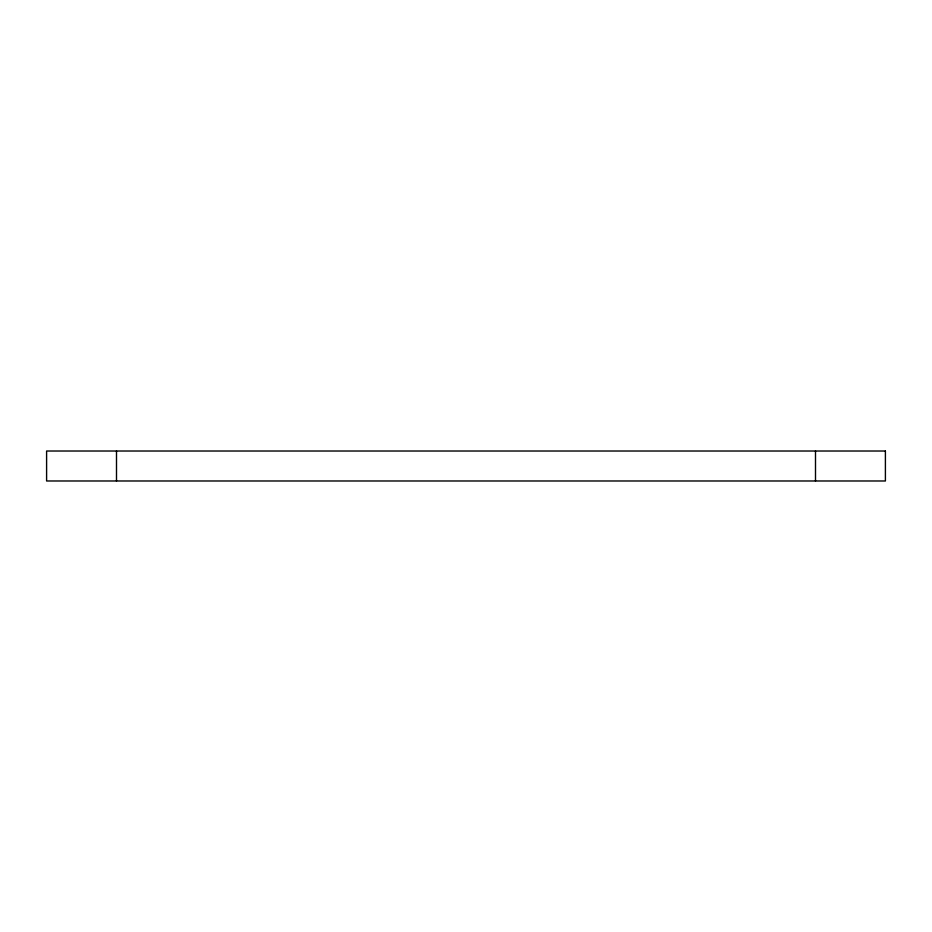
<?xml version="1.0" encoding="UTF-8"?>
<svg xmlns="http://www.w3.org/2000/svg" width="932" height="932" viewBox="0 0 932 932"><rect width="100%" height="100%" fill="white"/><g stroke="black" fill="none" stroke-linecap="round" stroke-linejoin="round"><path stroke-width="1.4" d="M815.5 451.018L815.5 480.982M116.5 451.018L116.5 480.982M885.4 451.018L46.6 451.018L46.6 480.982L885.4 480.982L885.4 451.018"/></g></svg>
